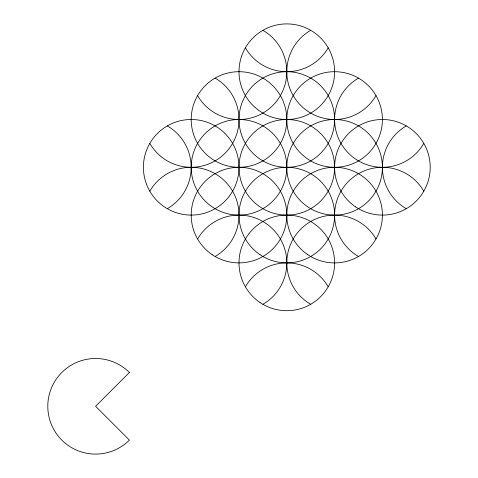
<?xml version="1.0" encoding="UTF-8"?>
<svg xmlns="http://www.w3.org/2000/svg" width="478" height="478" viewBox="0 0 478 478"><rect width="100%" height="100%" fill="white"/><g stroke="black" fill="none" stroke-linecap="round" stroke-linejoin="round"><path stroke-width="0.72" d="M310.7 304.295A47.8 47.8 0 0 1 300.799 229.099A47.8 47.8 0 0 1 375.995 239M149.805 191.2A47.8 47.8 0 0 1 225.001 181.299A47.8 47.8 0 0 1 215.1 256.495M197.605 239A47.8 47.8 0 0 1 272.801 229.099A47.8 47.8 0 0 1 262.9 304.295M245.405 286.8A47.8 47.8 0 0 1 328.195 286.8M358.5 256.495A47.8 47.8 0 0 1 348.599 181.299A47.8 47.8 0 0 1 423.795 191.2M406.3 208.695A47.8 47.8 0 0 1 406.3 125.905M423.795 143.4A47.8 47.8 0 0 1 348.599 153.301A47.8 47.8 0 0 1 358.5 78.105M375.995 95.6A47.8 47.8 0 0 1 300.799 105.501A47.8 47.8 0 0 1 310.7 30.305M328.195 47.8A47.8 47.8 0 0 1 245.405 47.8M262.9 30.305A47.8 47.8 0 0 0 262.9 113.095A47.8 47.8 0 0 0 334.6 71.7A47.8 47.8 0 0 0 262.9 30.305A47.8 47.8 0 0 1 272.801 105.501A47.8 47.8 0 0 1 197.605 95.6M215.1 78.105A47.8 47.8 0 0 0 215.1 160.895A47.8 47.8 0 0 0 286.8 119.5A47.8 47.8 0 0 0 215.1 78.105A47.8 47.8 0 0 1 225.001 153.301A47.8 47.8 0 0 1 149.805 143.4M167.3 125.905A47.8 47.8 0 0 1 167.3 208.695A47.8 47.8 0 0 0 239 167.3A47.8 47.8 0 0 0 167.3 125.905A47.8 47.8 0 0 0 167.3 208.695M129.401 372.499L95.6 406.3L129.401 440.101A47.8 47.8 0 0 1 61.799 440.101A47.8 47.8 0 0 1 61.799 372.499A47.8 47.8 0 0 1 129.401 372.499M260.008 254.684A47.8 47.8 0 0 0 334.481 218.512A47.8 47.8 0 0 0 265.911 172.104A47.8 47.8 0 0 0 260.008 254.684M310.7 208.695A47.8 47.8 0 0 0 382.4 167.3A47.8 47.8 0 0 0 310.7 125.905A47.8 47.8 0 0 0 310.7 208.695M262.9 160.895A47.8 47.8 0 0 0 334.6 119.5A47.8 47.8 0 0 0 262.9 78.105A47.8 47.8 0 0 0 262.9 160.895M215.1 208.695A47.8 47.8 0 0 0 286.8 167.3A47.8 47.8 0 0 0 215.1 125.905A47.8 47.8 0 0 0 215.1 208.695M260.008 302.484A47.8 47.8 0 0 0 334.481 266.312A47.8 47.8 0 0 0 265.911 219.904A47.8 47.8 0 0 0 260.008 302.484M212.208 254.684A47.8 47.8 0 0 0 286.68 218.512A47.8 47.8 0 0 0 218.111 172.104A47.8 47.8 0 0 0 212.208 254.684M307.808 254.684A47.8 47.8 0 0 0 382.281 218.512A47.8 47.8 0 0 0 313.711 172.104A47.8 47.8 0 0 0 307.808 254.684M262.9 208.695A47.8 47.8 0 0 0 334.6 167.3A47.8 47.8 0 0 0 262.9 125.905A47.8 47.8 0 0 0 262.9 208.695M355.608 206.884A47.8 47.8 0 0 0 430.08 170.712A47.8 47.8 0 0 0 361.511 124.304A47.8 47.8 0 0 0 355.608 206.884M310.7 160.895A47.8 47.8 0 0 0 382.4 119.5A47.8 47.8 0 0 0 310.7 78.105A47.8 47.8 0 0 0 310.7 160.895"/></g></svg>
